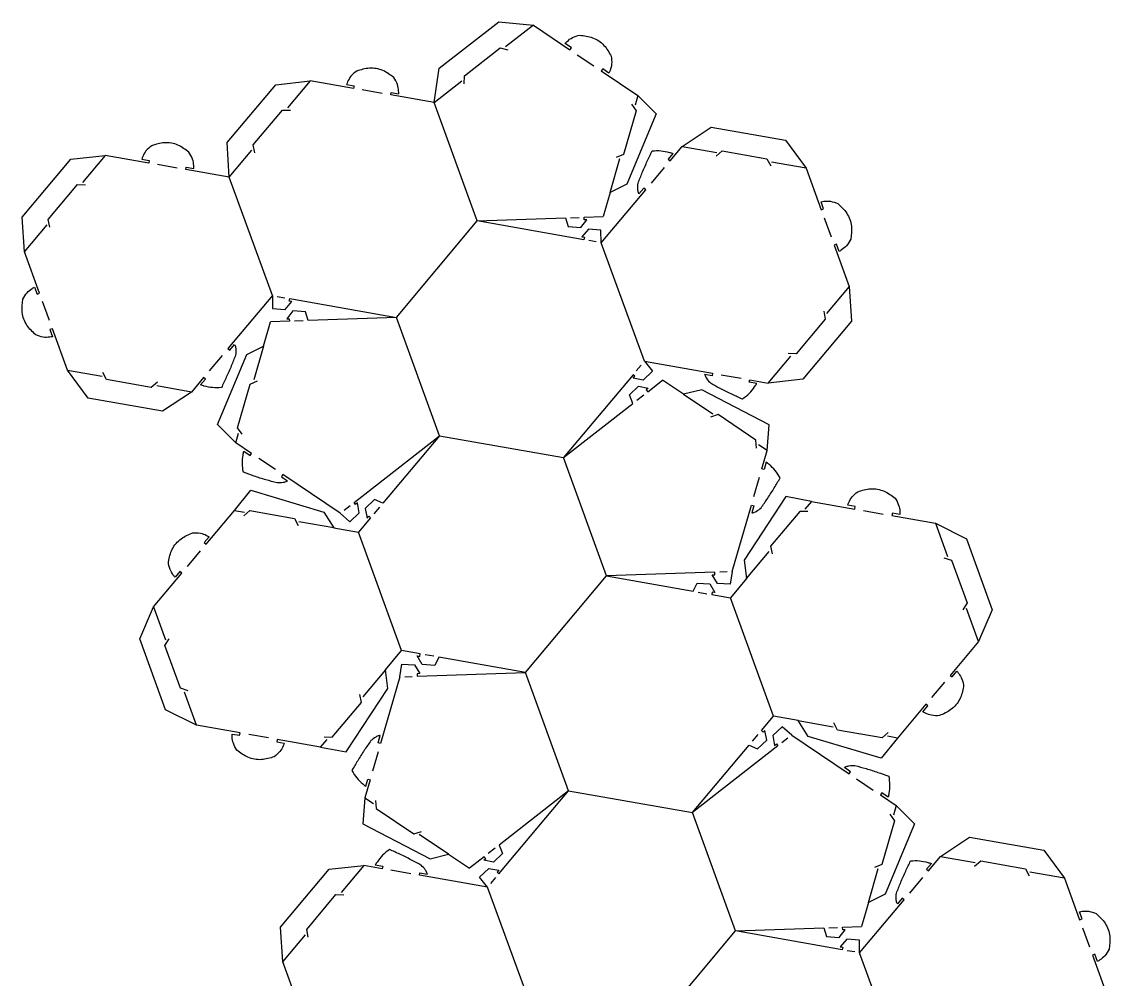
# Model space of a CAD drawing. Extents: x 4 to 204, y 11 to 287.
# Drawn here: x 3.9 to 160.6, y 149.2 to 287 of the extents above; entities that cross this region are included whole.
import ezdxf

# ---------------------------------------------------------------- set-up
doc = ezdxf.new("R2010")
doc.units = 0
doc.layers.get('0').update_dxf_attribs({"linetype": 'CONTINUOUS'})

msp = doc.modelspace()

# ---------------------------------------------------------------- linework, layer by layer
at = {"color": 5}
for points in [[(63.286581, 275.370008), (64.022673, 280.313736), (72.589246, 287.006675), (77.5642, 286.524907)], [(77.564341, 286.525116), (82.821633, 282.979029), (83.024266, 283.279445), (82.123015, 283.887346)], [(67.61896, 278.065052), (67.632309, 279.225128), (72.772253, 283.240892), (73.901102, 282.973207)], [(88.431765, 279.632041), (87.530514, 280.239942), (87.327881, 279.939525), (92.585173, 276.393438)], [(33.796695, 264.636847), (33.488842, 269.625614), (40.476715, 277.953436), (45.443148, 278.516551)], [(50.680606, 277.960957), (51.751202, 277.772182), (51.688278, 277.415317), (45.44314, 278.516503)], [(63.286389, 275.370257), (57.041251, 276.471443), (57.104176, 276.828308), (58.174771, 276.639534)], [(92.58493, 276.393507), (95.220494, 273.752916), (91.004873, 263.652591), (88.589646, 262.460293), (87.590825, 258.976987)], [(37.474093, 268.173771), (37.245967, 269.311281), (41.438689, 274.307974), (42.598535, 274.280839)], [(91.662908, 275.150009), (92.33397, 274.203643), (90.53609, 267.933696), (89.4655, 267.486741)], [(98.973047, 269.077772), (103.139519, 271.838763), (113.845563, 269.950999), (116.816451, 265.931499)], [(97.647277, 268.061495), (96.948495, 267.228722), (97.226089, 266.995793), (98.973042, 269.077731)], [(103.874813, 267.661513), (104.745861, 268.427831), (111.169487, 267.295174), (111.72591, 266.277153)], [(4.306967, 253.903464), (3.999115, 258.89223), (10.986987, 267.220055), (15.953422, 267.783167)], [(21.19088, 267.227573), (22.261475, 267.038801), (22.19855, 266.681936), (15.953413, 267.783122)], [(33.796661, 264.636875), (27.551524, 265.738061), (27.614449, 266.094925), (28.685044, 265.906153)], [(116.816449, 265.931499), (118.985371, 259.97243), (119.32589, 260.096368), (118.954076, 261.117922)], [(7.984366, 257.440389), (7.756239, 258.5779), (11.948962, 263.574593), (13.108806, 263.547472)], [(87.326687, 255.198148), (93.732181, 262.831917), (93.45459, 263.064846), (92.755807, 262.232071)], [(69.483314, 258.344347), (82.15858, 258.786976), (82.564994, 257.532097), (84.382068, 257.414255), (85.249506, 258.532324), (84.887356, 258.51968), (84.874712, 258.881831), (87.590842, 258.976683)], [(87.326724, 255.198117), (87.284484, 257.045382), (85.46868, 257.181574), (84.534705, 256.058386), (84.891572, 255.995462), (84.828648, 255.638595), (69.48332, 258.344389)], [(5.763525, 248.84204), (6.135341, 247.820483), (6.475859, 247.944424), (4.306935, 253.903493)], [(121.556783, 253.967041), (121.184966, 254.988598), (120.844448, 254.864657), (123.013374, 248.905588)], [(39.993624, 247.610933), (33.58813, 239.977164), (33.865721, 239.744234), (34.564503, 240.57701)], [(39.993584, 247.610964), (40.035824, 245.763699), (41.851628, 245.627507), (42.785603, 246.750695), (42.428736, 246.813619), (42.49166, 247.170486), (57.836988, 244.464692)], [(123.013346, 248.905614), (123.321199, 243.916848), (116.333326, 235.589023), (111.366893, 235.025911)], [(57.836997, 244.464731), (45.161731, 244.022102), (44.755316, 245.276981), (42.938243, 245.394823), (42.070805, 244.276754), (42.432955, 244.289398), (42.445599, 243.927248), (39.729469, 243.832398)], [(119.335948, 245.368689), (119.564074, 244.231178), (115.371352, 239.234485), (114.211506, 239.261606)], [(10.50386, 236.877582), (8.334936, 242.836651), (7.994418, 242.712713), (8.366234, 241.691159)], [(34.735409, 226.415672), (32.099862, 229.056247), (36.315458, 239.156515), (38.730671, 240.348808), (39.729486, 243.832091)], [(93.523618, 238.172228), (94.678661, 236.729991), (93.375218, 235.458484), (91.937781, 235.718549), (92.17071, 235.996143), (91.893116, 236.229072), (81.877165, 224.292525)], [(93.523649, 238.172203), (103.337436, 236.441769), (103.274512, 236.084902), (102.203916, 236.273677)], [(28.347264, 233.731309), (24.180791, 230.970318), (13.474749, 232.858083), (10.50386, 236.877582)], [(23.445499, 235.147568), (22.574449, 234.38125), (16.150824, 235.513907), (15.594401, 236.531927)], [(29.673034, 234.747586), (30.371816, 235.580359), (30.094222, 235.813288), (28.347269, 233.731349)], [(35.657429, 227.659163), (34.986369, 228.605524), (36.784238, 234.875435), (37.854822, 235.322388)], [(81.877354, 224.29228), (91.871687, 232.100708), (91.376398, 233.323241), (92.692609, 234.581507), (94.075786, 234.282594), (93.790234, 234.059497), (94.01333, 233.773945), (96.154974, 235.447178)], [(111.175947, 225.315711), (111.497564, 229.032628), (101.77585, 234.060177), (99.15928, 233.421054), (96.155115, 235.44739)], [(109.698082, 234.952253), (108.627486, 235.141029), (108.69041, 235.497893), (111.366898, 235.025956)], [(109.670328, 225.67562), (109.57608, 226.83193), (104.168581, 230.479333), (103.061163, 230.13356)], [(49.756108, 216.284171), (51.157149, 215.079505), (52.473363, 216.337773), (52.263624, 217.7834), (51.978072, 217.560303), (51.754975, 217.845856), (64.033727, 227.439069)], [(64.033922, 227.438821), (55.881405, 217.723027), (54.676895, 218.260686), (53.373455, 216.989179), (53.623913, 215.596406), (53.856842, 215.874), (54.134436, 215.641071), (52.387469, 213.559118)], [(35.884544, 225.20344), (36.785787, 224.595545), (36.98842, 224.895959), (34.73531, 226.415703)], [(111.074567, 223.648412), (110.77492, 222.60342), (110.42659, 222.703304), (111.175704, 225.315781)], [(49.756052, 216.284083), (41.494642, 221.856473), (41.29201, 221.556059), (42.193255, 220.948161)], [(34.544186, 216.70539), (36.894835, 219.602548), (47.380548, 216.465775), (48.818786, 214.188391), (52.387435, 213.559143)], [(117.563815, 218), (113.900853, 218.708383), (107.884612, 209.565388), (108.246731, 206.896334), (105.917461, 204.120415)], [(117.563821, 218.000042), (123.809012, 216.898848), (123.871936, 217.255715), (122.801332, 217.444491)], [(30.889129, 212.913252), (30.190341, 212.080468), (30.467938, 211.847539), (34.544195, 216.705435)], [(35.87726, 215.918391), (36.748302, 216.684703), (43.171872, 215.552055), (43.728287, 214.534043)], [(106.181598, 207.899261), (108.928357, 217.478346), (109.276687, 217.378465), (108.977041, 216.333475)], [(117.048494, 216.540242), (115.88866, 216.567364), (111.695972, 211.570715), (111.924098, 210.433213)], [(130.295563, 216.123056), (129.224958, 216.311831), (129.162034, 215.954964), (135.407225, 214.85377)], [(135.407222, 214.853767), (139.881531, 212.626001), (143.599685, 202.410454), (141.604148, 197.827856)], [(136.631584, 209.900603), (137.730755, 209.529413), (139.961648, 203.400086), (139.358232, 202.409203)], [(22.897741, 202.825732), (26.974, 207.683629), (26.696406, 207.916558), (25.997619, 207.083774)], [(106.18161, 207.898948), (105.882691, 206.075547), (104.065618, 206.193389), (103.297053, 207.435623), (103.659203, 207.448267), (103.64656, 207.810417), (88.074091, 207.266615)], [(88.074094, 207.266657), (100.564476, 205.064265), (101.141584, 206.250378), (102.957387, 206.114186), (103.660781, 204.886268), (103.303911, 204.949192), (103.240987, 204.592325), (105.917498, 204.120384)], [(29.094633, 185.79985), (24.620326, 188.027616), (20.902171, 198.243163), (22.897709, 202.825761)], [(27.870272, 190.753014), (26.771099, 191.124204), (24.540206, 197.253531), (25.143625, 198.244413)], [(141.604117, 197.827887), (137.527857, 192.96999), (137.805451, 192.737061), (138.504239, 193.569845)], [(46.938043, 182.65362), (50.601005, 181.945236), (56.617246, 191.088231), (56.255127, 193.757286), (58.584397, 196.533204)], [(76.427762, 193.38696), (63.93738, 195.589351), (63.360272, 194.403239), (61.544468, 194.539431), (60.841074, 195.767349), (61.197944, 195.704425), (61.260869, 196.061292), (58.584358, 196.533232)], [(58.320249, 192.754672), (58.619167, 194.578073), (60.436241, 194.460231), (61.204805, 193.217996), (60.842655, 193.205353), (60.855298, 192.843202), (76.427767, 193.387005)], [(58.32026, 192.754361), (55.573518, 183.175333), (55.225188, 183.275214), (55.524835, 184.320198)], [(47.453364, 184.113377), (48.613198, 184.086256), (52.805886, 189.082904), (52.57776, 190.220407)], [(133.612729, 187.740368), (134.311514, 188.573152), (134.03392, 188.806081), (129.957663, 183.948184)], [(100.467936, 173.214799), (108.620453, 182.930592), (109.824963, 182.392934), (111.128404, 183.664441), (110.877945, 185.057213), (110.645016, 184.779619), (110.367422, 185.012549), (112.114389, 187.094502)], [(129.957672, 183.948229), (127.607023, 181.051072), (117.121311, 184.187845), (115.683072, 186.465228), (112.114423, 187.094477)], [(34.206296, 184.530564), (35.2769, 184.341788), (35.339824, 184.698655), (29.094633, 185.79985)], [(114.745623, 184.369793), (113.344573, 185.574464), (112.028351, 184.316191), (112.23809, 182.870553), (112.523645, 183.093652), (112.746745, 182.808097), (100.467916, 173.214824)], [(128.624598, 184.735229), (127.753556, 183.968916), (121.329986, 185.101564), (120.773571, 186.119577)], [(46.938037, 182.653577), (40.692846, 183.754772), (40.629922, 183.397905), (41.700526, 183.209129)], [(114.745646, 184.369824), (123.007236, 178.79731), (123.209874, 179.097732), (122.308609, 179.705642)], [(53.427322, 177.005303), (53.726966, 178.050287), (54.075293, 177.950406), (53.326182, 175.337943)], [(82.624716, 176.361069), (72.630321, 168.552592), (73.125615, 167.330051), (71.809393, 166.071777), (70.42621, 166.370693), (70.711763, 166.593792), (70.488663, 166.879345), (68.347009, 165.2061)], [(70.978243, 162.481388), (69.8232, 163.923626), (71.126644, 165.195133), (72.56408, 164.935068), (72.331151, 164.657474), (72.608745, 164.424545), (82.624696, 176.361091)], [(128.617461, 175.45027), (127.716195, 176.058179), (127.51356, 175.757759), (129.76672, 174.237982)], [(53.326081, 175.337974), (53.00446, 171.621017), (62.726276, 166.593417), (65.342872, 167.232546), (68.347068, 165.20619)], [(54.831714, 174.978061), (54.925965, 173.82174), (60.33352, 170.174298), (61.440949, 170.520076)], [(129.766684, 174.237993), (132.402289, 171.597358), (128.186601, 161.49687), (125.771334, 160.304552), (124.772496, 156.82119)], [(128.844644, 172.994474), (129.515718, 172.048092), (127.71781, 165.778043), (126.647202, 165.331082)], [(136.154595, 166.922313), (140.321067, 169.683304), (151.02711, 167.79554), (153.997999, 163.77604)], [(134.828825, 165.906036), (134.130042, 165.073264), (134.407636, 164.840334), (136.154589, 166.922274)], [(141.05636, 165.506054), (141.927408, 166.272372), (148.351034, 165.139716), (148.907458, 164.121695)], [(41.488515, 151.748006), (41.180662, 156.736772), (48.168535, 165.064597), (53.134968, 165.627709)], [(54.803777, 165.701366), (55.874372, 165.51259), (55.811448, 165.155726), (53.13496, 165.627664)], [(70.978209, 162.481417), (61.164422, 164.211851), (61.227346, 164.568718), (62.297942, 164.379942)], [(153.997996, 163.77604), (156.166919, 157.816972), (156.507437, 157.94091), (156.135623, 158.962464)], [(45.165913, 155.284931), (44.937787, 156.422441), (49.130509, 161.419135), (50.290355, 161.391985)], [(124.508235, 153.042689), (130.913728, 160.676459), (130.636137, 160.909388), (129.937355, 160.076612)], [(106.664862, 156.188891), (119.340207, 156.631523), (119.746621, 155.376636), (121.563709, 155.258794), (122.43115, 156.376868), (122.068996, 156.364224), (122.056353, 156.726378), (124.772499, 156.821227)], [(124.508271, 153.042658), (124.466031, 154.889924), (122.650227, 155.026116), (121.716252, 153.902928), (122.07312, 153.840004), (122.010195, 153.483136), (106.664867, 156.188931)], [(158.73833, 151.811582), (158.366514, 152.833139), (158.025996, 152.709198), (160.194921, 146.75013)], [(42.945073, 146.686582), (43.316889, 145.665025), (43.657407, 145.788966), (41.488481, 151.748034)]]:
    msp.add_lwpolyline(points, dxfattribs=at)
at = {"color": 1}
for points in [[(77.5642, 286.524907), (73.566466, 283.401536)], [(83.873092, 282.269811), (86.276423, 280.648743)], [(45.443148, 278.516551), (42.182141, 274.630234)], [(63.286581, 275.370008), (67.284315, 278.49338)], [(55.792223, 276.691681), (52.937306, 277.19508)], [(92.58493, 276.393507), (92.185403, 275.000186)], [(69.483218, 258.344423), (63.286375, 275.370116)], [(33.796695, 264.636847), (37.057703, 268.523163)], [(98.973047, 269.077772), (103.969199, 268.196815)], [(15.953422, 267.783167), (12.692414, 263.896852)], [(26.302497, 265.958299), (23.447577, 266.461699)], [(88.589646, 262.460293), (89.987995, 267.336918)], [(116.816451, 265.931499), (111.820297, 266.812456)], [(94.547428, 263.80349), (96.410842, 266.024223)], [(39.99366, 247.6111), (33.796814, 264.636793)], [(82.882881, 258.812271), (84.150406, 258.856532)], [(119.419156, 258.780617), (120.410664, 256.05647)], [(4.306967, 253.903464), (7.567975, 257.78978)], [(57.836915, 244.464774), (69.483218, 258.344423)], [(86.612987, 255.323968), (85.542382, 255.512743)], [(93.523706, 238.17222), (87.326758, 255.198198)], [(40.707321, 247.485113), (41.777926, 247.296337)], [(123.013346, 248.905614), (119.752339, 245.019298)], [(7.901151, 244.028464), (6.909644, 246.752611)], [(64.033863, 227.438795), (57.836915, 244.464774)], [(44.43743, 243.996807), (43.169905, 243.952546)], [(38.730671, 240.348808), (37.33233, 235.472211)], [(32.772883, 239.005591), (30.909469, 236.784858)], [(111.366893, 235.025911), (114.6279, 238.912226)], [(10.50386, 236.877582), (15.500013, 235.996625)], [(93.057763, 237.617041), (92.358975, 236.78426)], [(104.586464, 236.221531), (107.441385, 235.718131)], [(28.347264, 233.731309), (23.351111, 234.612266)], [(99.15928, 233.421054), (103.365114, 230.584184)], [(92.442792, 232.546905), (93.442226, 233.327748)], [(34.735409, 226.415672), (35.134934, 227.808986)], [(64.033863, 227.438795), (81.877117, 224.292469)], [(111.175947, 225.315711), (109.974278, 226.126245)], [(40.443192, 222.565687), (38.039873, 224.186746)], [(88.074068, 207.266491), (81.877117, 224.292469)], [(109.277943, 218.697504), (110.077002, 221.484146)], [(117.563815, 218), (116.632107, 216.889633)], [(34.544186, 216.70539), (35.971647, 216.45369)], [(50.327213, 216.730367), (51.18387, 217.39966)], [(55.415547, 217.16784), (54.600294, 216.196261)], [(125.058051, 216.678607), (127.912995, 216.175205)], [(48.818786, 214.188391), (43.822676, 215.069342)], [(135.407222, 214.853767), (137.142361, 210.086511)], [(58.584507, 196.533167), (52.387556, 213.559146)], [(27.789252, 208.655207), (29.652685, 210.87596)], [(108.246731, 206.896334), (111.50771, 210.782615)], [(76.427762, 193.386841), (88.074068, 207.266491)], [(105.457309, 207.873652), (104.370858, 207.835713)], [(101.278213, 204.938414), (102.52725, 204.718176)], [(112.114451, 187.094573), (105.917605, 204.120266)], [(22.897709, 202.825761), (24.632848, 198.058505)], [(141.604148, 197.827856), (139.869009, 202.595112)], [(63.223642, 195.715203), (61.974606, 195.93544)], [(56.255127, 193.757286), (52.994148, 189.871004)], [(59.044549, 192.779967), (60.131, 192.817907)], [(82.624608, 176.361148), (76.427762, 193.386841)], [(136.712607, 191.998412), (134.849173, 189.777659)], [(29.094633, 185.79985), (27.359494, 190.567105)], [(115.683072, 186.465228), (120.679182, 185.584277)], [(39.443807, 183.975012), (36.588864, 184.478415)], [(46.938043, 182.65362), (47.869752, 183.763986)], [(109.086311, 183.48578), (109.901564, 184.457358)], [(114.174516, 183.923594), (113.317853, 183.254296)], [(129.957672, 183.948229), (128.530212, 184.199929)], [(55.223932, 181.956184), (54.424879, 179.169555)], [(124.058711, 178.088082), (126.462084, 176.466987)], [(82.624608, 176.361148), (100.467863, 173.214819)], [(53.326081, 175.337974), (54.52776, 174.527431)], [(129.766684, 174.237993), (129.367147, 172.844648)], [(106.664811, 156.188843), (100.467863, 173.214819)], [(65.342872, 167.232546), (61.136996, 170.069446)], [(72.059213, 168.106393), (71.059771, 167.325544)], [(136.154595, 166.922313), (141.150746, 166.041356)], [(53.134968, 165.627709), (49.873961, 161.741393)], [(59.915394, 164.432089), (57.060473, 164.935488)], [(125.771334, 160.304552), (127.169706, 165.181256)], [(153.997999, 163.77604), (149.001844, 164.656997)], [(71.444098, 163.036576), (72.142886, 163.869357)], [(131.728975, 161.648031), (133.592389, 163.868765)], [(77.17525, 145.45552), (70.978302, 162.481498)], [(120.06451, 156.656818), (121.332046, 156.701079)], [(41.488515, 151.748006), (44.749522, 155.634322)], [(95.018504, 142.309194), (106.664811, 156.188843)], [(156.600703, 156.625159), (157.592212, 153.901012)], [(123.794534, 153.168509), (122.72393, 153.357285)], [(130.705298, 136.01664), (124.50835, 153.042619)]]:
    msp.add_lwpolyline(points, dxfattribs=at)
at = {"color": 5}
for points, knots in [([(82.123015, 283.887346), (82.218833, 283.984789), (82.5346, 284.305911), (83.199976, 284.821987), (83.874093, 284.990474), (84.240068, 285.081945)], [0, 0, 0, 0, 0.410605, 1.353141, 2.472572, 2.472572, 2.472572, 2.472572]), ([(84.240068, 285.081945), (84.866627, 285.007266), (86.151796, 284.854087), (87.818904, 283.729608), (88.442362, 282.595402), (88.746316, 282.042442)], [0, 0, 0, 0, 1.876882, 3.849774, 5.726656, 5.726656, 5.726656, 5.726656]), ([(88.746316, 282.042442), (88.798602, 281.668851), (88.894913, 280.980704), (88.66567, 280.170453), (88.486219, 279.757385), (88.431765, 279.632041)], [0, 0, 0, 0, 1.11943, 2.061965, 2.47257, 2.47257, 2.47257, 2.47257]), ([(52.12875, 279.913372), (51.831619, 279.680953), (51.284309, 279.252842), (50.886362, 278.510745), (50.728507, 278.088949), (50.680606, 277.960957)], [0, 0, 0, 0, 1.119437, 2.061978, 2.472585, 2.472585, 2.472585, 2.472585]), ([(57.481727, 278.969498), (56.979138, 279.351025), (55.948251, 280.133597), (53.967892, 280.482787), (52.73152, 280.099995), (52.12875, 279.913372)], [0, 0, 0, 0, 1.876894, 3.8498, 5.726695, 5.726695, 5.726695, 5.726695]), ([(58.174771, 276.639534), (58.173536, 276.77619), (58.169462, 277.226538), (58.049327, 278.059987), (57.681447, 278.649471), (57.481727, 278.969498)], [0, 0, 0, 0, 0.410607, 1.353148, 2.472585, 2.472585, 2.472585, 2.472585]), ([(27.991999, 268.236117), (27.48941, 268.617644), (26.458523, 269.400215), (24.478165, 269.749405), (23.241793, 269.366613), (22.639024, 269.17999)], [0, 0, 0, 0, 1.876894, 3.849798, 5.726693, 5.726693, 5.726693, 5.726693]), ([(22.639024, 269.17999), (22.341893, 268.94757), (21.794583, 268.519459), (21.396636, 267.777362), (21.23878, 267.355566), (21.19088, 267.227573)], [0, 0, 0, 0, 1.119438, 2.061979, 2.472586, 2.472586, 2.472586, 2.472586]), ([(28.685044, 265.906153), (28.683808, 266.042809), (28.679735, 266.493157), (28.559599, 267.326606), (28.191719, 267.91609), (27.991999, 268.236117)], [0, 0, 0, 0, 0.410607, 1.353148, 2.472585, 2.472585, 2.472585, 2.472585]), ([(92.621814, 263.763626), (92.820621, 264.286747), (93.230461, 265.36516), (93.926674, 266.918485), (94.419478, 267.948528), (94.655965, 268.442822)], [0, 0, 0, 0, 1.678566, 3.460356, 5.104279, 5.104279, 5.104279, 5.104279]), ([(94.655965, 268.442822), (95.084445, 268.463728), (95.917757, 268.504384), (96.912835, 268.27658), (97.47349, 268.112389), (97.647277, 268.061495)], [0, 0, 0, 0, 1.281083, 2.491461, 3.035182, 3.035182, 3.035182, 3.035182]), ([(92.755807, 262.232071), (92.730636, 262.286644), (92.633386, 262.497492), (92.546037, 263.019281), (92.592651, 263.477163), (92.621814, 263.763626)], [0, 0, 0, 0, 0.180063, 0.695685, 1.557358, 1.557358, 1.557358, 1.557358]), ([(118.954076, 261.117922), (119.088871, 261.140435), (119.533087, 261.214627), (120.374738, 261.241044), (121.019152, 260.981115), (121.369001, 260.840001)], [0, 0, 0, 0, 0.410609, 1.353154, 2.472597, 2.472597, 2.472597, 2.472597]), ([(121.369001, 260.840001), (121.832007, 260.411297), (122.781705, 259.53196), (123.469479, 257.642315), (123.307196, 256.358249), (123.228077, 255.732228)], [0, 0, 0, 0, 1.876903, 3.849817, 5.72672, 5.72672, 5.72672, 5.72672]), ([(123.228077, 255.732228), (123.050785, 255.399249), (122.724215, 254.78591), (122.062492, 254.265142), (121.674513, 254.03644), (121.556783, 253.967041)], [0, 0, 0, 0, 1.119443, 2.061989, 2.472599, 2.472599, 2.472599, 2.472599]), ([(4.092232, 247.076853), (4.269524, 247.409832), (4.596093, 248.023171), (5.257816, 248.543938), (5.645795, 248.772641), (5.763525, 248.84204)], [0, 0, 0, 0, 1.119443, 2.061989, 2.472598, 2.472598, 2.472598, 2.472598]), ([(5.951309, 241.96908), (5.488302, 242.397784), (4.538604, 243.277121), (3.850829, 245.166766), (4.013113, 246.450832), (4.092232, 247.076853)], [0, 0, 0, 0, 1.876904, 3.849817, 5.72672, 5.72672, 5.72672, 5.72672]), ([(8.366234, 241.691159), (8.231438, 241.668645), (7.787222, 241.594454), (6.945571, 241.568037), (6.301157, 241.827966), (5.951309, 241.96908)], [0, 0, 0, 0, 0.410609, 1.353155, 2.472597, 2.472597, 2.472597, 2.472597]), ([(34.564503, 240.57701), (34.589675, 240.522437), (34.686925, 240.311589), (34.774274, 239.789799), (34.72766, 239.331918), (34.698497, 239.045455)], [0, 0, 0, 0, 0.180063, 0.695685, 1.557358, 1.557358, 1.557358, 1.557358]), ([(34.698497, 239.045455), (34.49969, 238.522333), (34.08985, 237.443921), (33.393637, 235.890596), (32.900832, 234.860553), (32.664346, 234.366259)], [0, 0, 0, 0, 1.678566, 3.460356, 5.104279, 5.104279, 5.104279, 5.104279]), ([(102.203916, 236.273677), (102.219713, 236.215692), (102.280746, 235.991662), (102.549232, 235.535801), (102.879261, 235.215006), (103.085736, 235.014308)], [0, 0, 0, 0, 0.180063, 0.695685, 1.557358, 1.557358, 1.557358, 1.557358]), ([(103.085736, 235.014308), (103.574288, 234.741364), (104.581433, 234.178692), (106.113221, 233.436293), (107.152829, 232.964003), (107.651714, 232.737362)], [0, 0, 0, 0, 1.678567, 3.460356, 5.104277, 5.104277, 5.104277, 5.104277]), ([(107.651714, 232.737362), (107.993387, 232.99677), (108.657874, 233.501268), (109.273719, 234.315399), (109.597667, 234.801558), (109.698082, 234.952253)], [0, 0, 0, 0, 1.281084, 2.491461, 3.035182, 3.035182, 3.035182, 3.035182]), ([(32.664346, 234.366259), (32.235866, 234.345353), (31.402554, 234.304697), (30.407476, 234.532501), (29.846821, 234.696691), (29.673034, 234.747586)], [0, 0, 0, 0, 1.281083, 2.491461, 3.035182, 3.035182, 3.035182, 3.035182]), ([(35.817982, 222.188691), (35.752405, 222.612635), (35.624869, 223.437122), (35.747409, 224.450548), (35.852095, 225.025287), (35.884544, 225.20344)], [0, 0, 0, 0, 1.281069, 2.491431, 3.035144, 3.035144, 3.035144, 3.035144]), ([(113.063409, 221.38175), (112.841139, 221.748665), (112.408865, 222.462242), (111.663572, 223.159809), (111.21394, 223.532797), (111.074567, 223.648412)], [0, 0, 0, 0, 1.281076, 2.491446, 3.035163, 3.035163, 3.035163, 3.035163]), ([(40.684114, 220.654814), (40.143084, 220.797849), (39.027753, 221.092715), (37.410182, 221.622741), (36.334282, 222.005171), (35.817982, 222.188691)], [0, 0, 0, 0, 1.678545, 3.460314, 5.104217, 5.104217, 5.104217, 5.104217]), ([(42.193255, 220.948161), (42.141613, 220.917424), (41.942088, 220.798668), (41.432293, 220.657257), (40.972053, 220.655754), (40.684114, 220.654814)], [0, 0, 0, 0, 0.180061, 0.695677, 1.55734, 1.55734, 1.55734, 1.55734]), ([(110.32168, 217.078818), (110.644193, 217.53616), (111.309053, 218.478967), (112.207495, 219.924753), (112.785863, 220.909292), (113.063409, 221.38175)], [0, 0, 0, 0, 1.678555, 3.460333, 5.104245, 5.104245, 5.104245, 5.104245]), ([(122.801332, 217.444491), (122.849233, 217.572484), (123.007091, 217.994284), (123.405042, 218.736387), (123.952356, 219.164502), (124.24949, 219.396924)], [0, 0, 0, 0, 0.410611, 1.353161, 2.472608, 2.472608, 2.472608, 2.472608]), ([(124.24949, 219.396924), (124.852265, 219.583548), (126.088648, 219.966343), (128.069024, 219.617149), (129.099919, 218.834571), (129.602512, 218.45304)], [0, 0, 0, 0, 1.876911, 3.849833, 5.726744, 5.726744, 5.726744, 5.726744]), ([(129.602512, 218.45304), (129.802234, 218.13301), (130.170117, 217.543521), (130.290253, 216.710066), (130.294327, 216.259713), (130.295563, 216.123056)], [0, 0, 0, 0, 1.119446, 2.061995, 2.472606, 2.472606, 2.472606, 2.472606]), ([(108.977041, 216.333475), (109.036359, 216.343125), (109.26554, 216.380409), (109.746964, 216.599774), (110.100499, 216.894457), (110.32168, 217.078818)], [0, 0, 0, 0, 0.180063, 0.695684, 1.557348, 1.557348, 1.557348, 1.557348]), ([(25.030842, 209.314131), (25.170607, 209.929462), (25.457288, 211.191598), (26.749887, 212.732057), (27.943067, 213.23355), (28.524779, 213.478044)], [0, 0, 0, 0, 1.876912, 3.849833, 5.726744, 5.726744, 5.726744, 5.726744]), ([(28.524779, 213.478044), (28.901794, 213.490993), (29.596247, 213.514844), (30.378109, 213.202158), (30.770162, 212.98051), (30.889129, 212.913252)], [0, 0, 0, 0, 1.119446, 2.061995, 2.472605, 2.472605, 2.472605, 2.472605]), ([(25.997619, 207.083774), (25.910724, 207.189255), (25.624363, 207.536863), (25.180659, 208.252549), (25.083557, 208.940595), (25.030842, 209.314131)], [0, 0, 0, 0, 0.410611, 1.35316, 2.472607, 2.472607, 2.472607, 2.472607]), ([(138.504239, 193.569845), (138.591134, 193.464365), (138.877495, 193.116757), (139.3212, 192.40107), (139.418301, 191.713025), (139.471016, 191.339488)], [0, 0, 0, 0, 0.410611, 1.353161, 2.472607, 2.472607, 2.472607, 2.472607]), ([(139.471016, 191.339488), (139.331251, 190.724158), (139.044571, 189.462021), (137.751972, 187.921562), (136.558791, 187.420069), (135.97708, 187.175576)], [0, 0, 0, 0, 1.876911, 3.849833, 5.726744, 5.726744, 5.726744, 5.726744]), ([(135.97708, 187.175576), (135.600064, 187.162627), (134.905611, 187.138775), (134.123749, 187.451461), (133.731696, 187.673109), (133.612729, 187.740368)], [0, 0, 0, 0, 1.119446, 2.061995, 2.472605, 2.472605, 2.472605, 2.472605]), ([(34.899346, 182.20058), (34.699624, 182.52061), (34.331741, 183.110098), (34.211605, 183.943554), (34.207532, 184.393906), (34.206296, 184.530564)], [0, 0, 0, 0, 1.119446, 2.061995, 2.472606, 2.472606, 2.472606, 2.472606]), ([(54.180204, 183.574858), (53.857692, 183.117519), (53.192836, 182.174718), (52.294398, 180.728941), (51.716035, 179.744407), (51.438491, 179.271951)], [0, 0, 0, 0, 1.678545, 3.460312, 5.104215, 5.104215, 5.104215, 5.104215]), ([(55.524835, 184.320198), (55.465516, 184.310548), (55.236336, 184.273264), (54.754915, 184.0539), (54.401383, 183.759218), (54.180204, 183.574858)], [0, 0, 0, 0, 0.180062, 0.69568, 1.557339, 1.557339, 1.557339, 1.557339]), ([(40.252368, 181.256696), (39.649593, 181.070071), (38.413211, 180.687276), (36.432835, 181.03647), (35.401939, 181.819049), (34.899346, 182.20058)], [0, 0, 0, 0, 1.876911, 3.849833, 5.726744, 5.726744, 5.726744, 5.726744]), ([(41.700526, 183.209129), (41.652625, 183.081136), (41.494767, 182.659336), (41.096816, 181.917233), (40.549502, 181.489117), (40.252368, 181.256696)], [0, 0, 0, 0, 0.410611, 1.353161, 2.472608, 2.472608, 2.472608, 2.472608]), ([(51.438491, 179.271951), (51.660761, 178.905039), (52.093032, 178.191466), (52.838321, 177.493903), (53.28795, 177.120918), (53.427322, 177.005303)], [0, 0, 0, 0, 1.281069, 2.491431, 3.035145, 3.035145, 3.035145, 3.035145]), ([(122.308609, 179.705642), (122.360253, 179.73638), (122.559782, 179.855139), (123.069588, 179.996554), (123.529839, 179.998057), (123.817784, 179.998998)], [0, 0, 0, 0, 0.180065, 0.695693, 1.557375, 1.557375, 1.557375, 1.557375]), ([(123.817784, 179.998998), (124.358826, 179.85596), (125.474182, 179.561087), (127.091788, 179.031049), (128.167711, 178.64861), (128.684023, 178.465086)], [0, 0, 0, 0, 1.678583, 3.46039, 5.10433, 5.10433, 5.10433, 5.10433]), ([(128.684023, 178.465086), (128.749602, 178.041133), (128.877141, 177.216627), (128.754599, 176.203179), (128.649911, 175.628427), (128.617461, 175.45027)], [0, 0, 0, 0, 1.281098, 2.491487, 3.035213, 3.035213, 3.035213, 3.035213]), ([(56.850145, 167.916257), (56.508472, 167.65685), (55.843984, 167.152352), (55.228139, 166.338221), (54.904191, 165.852062), (54.803777, 165.701366)], [0, 0, 0, 0, 1.281084, 2.491461, 3.035182, 3.035182, 3.035182, 3.035182]), ([(61.416122, 165.639311), (60.927571, 165.912255), (59.920425, 166.474928), (58.388637, 167.217326), (57.349029, 167.689616), (56.850145, 167.916257)], [0, 0, 0, 0, 1.678567, 3.460356, 5.104277, 5.104277, 5.104277, 5.104277]), ([(129.803361, 161.608167), (130.002168, 162.131289), (130.412008, 163.209702), (131.108221, 164.763027), (131.601026, 165.793069), (131.837512, 166.287364)], [0, 0, 0, 0, 1.678566, 3.460356, 5.104279, 5.104279, 5.104279, 5.104279]), ([(131.837512, 166.287364), (132.265992, 166.308269), (133.099304, 166.348926), (134.094382, 166.121122), (134.655037, 165.956931), (134.828825, 165.906036)], [0, 0, 0, 0, 1.281083, 2.491461, 3.035182, 3.035182, 3.035182, 3.035182]), ([(62.297942, 164.379942), (62.282145, 164.437928), (62.221113, 164.661958), (61.952626, 165.117819), (61.622597, 165.438613), (61.416122, 165.639311)], [0, 0, 0, 0, 0.180063, 0.695685, 1.557358, 1.557358, 1.557358, 1.557358]), ([(129.937355, 160.076612), (129.912184, 160.131186), (129.814933, 160.342033), (129.727584, 160.863823), (129.774198, 161.321704), (129.803361, 161.608167)], [0, 0, 0, 0, 0.180063, 0.695685, 1.557358, 1.557358, 1.557358, 1.557358]), ([(156.135623, 158.962464), (156.270419, 158.984977), (156.714634, 159.059168), (157.556286, 159.085585), (158.200699, 158.825657), (158.550548, 158.684543)], [0, 0, 0, 0, 0.410609, 1.353154, 2.472597, 2.472597, 2.472597, 2.472597]), ([(158.550548, 158.684543), (159.013555, 158.255839), (159.963252, 157.376501), (160.651026, 155.486856), (160.488743, 154.20279), (160.409625, 153.576769)], [0, 0, 0, 0, 1.876903, 3.849817, 5.72672, 5.72672, 5.72672, 5.72672]), ([(160.409625, 153.576769), (160.232332, 153.243791), (159.905763, 152.630452), (159.244039, 152.109684), (158.856061, 151.880981), (158.73833, 151.811582)], [0, 0, 0, 0, 1.119443, 2.061989, 2.472599, 2.472599, 2.472599, 2.472599])]:
    msp.add_open_spline(points, degree=3, knots=knots, dxfattribs=at)

doc.saveas('drawing.dxf')
